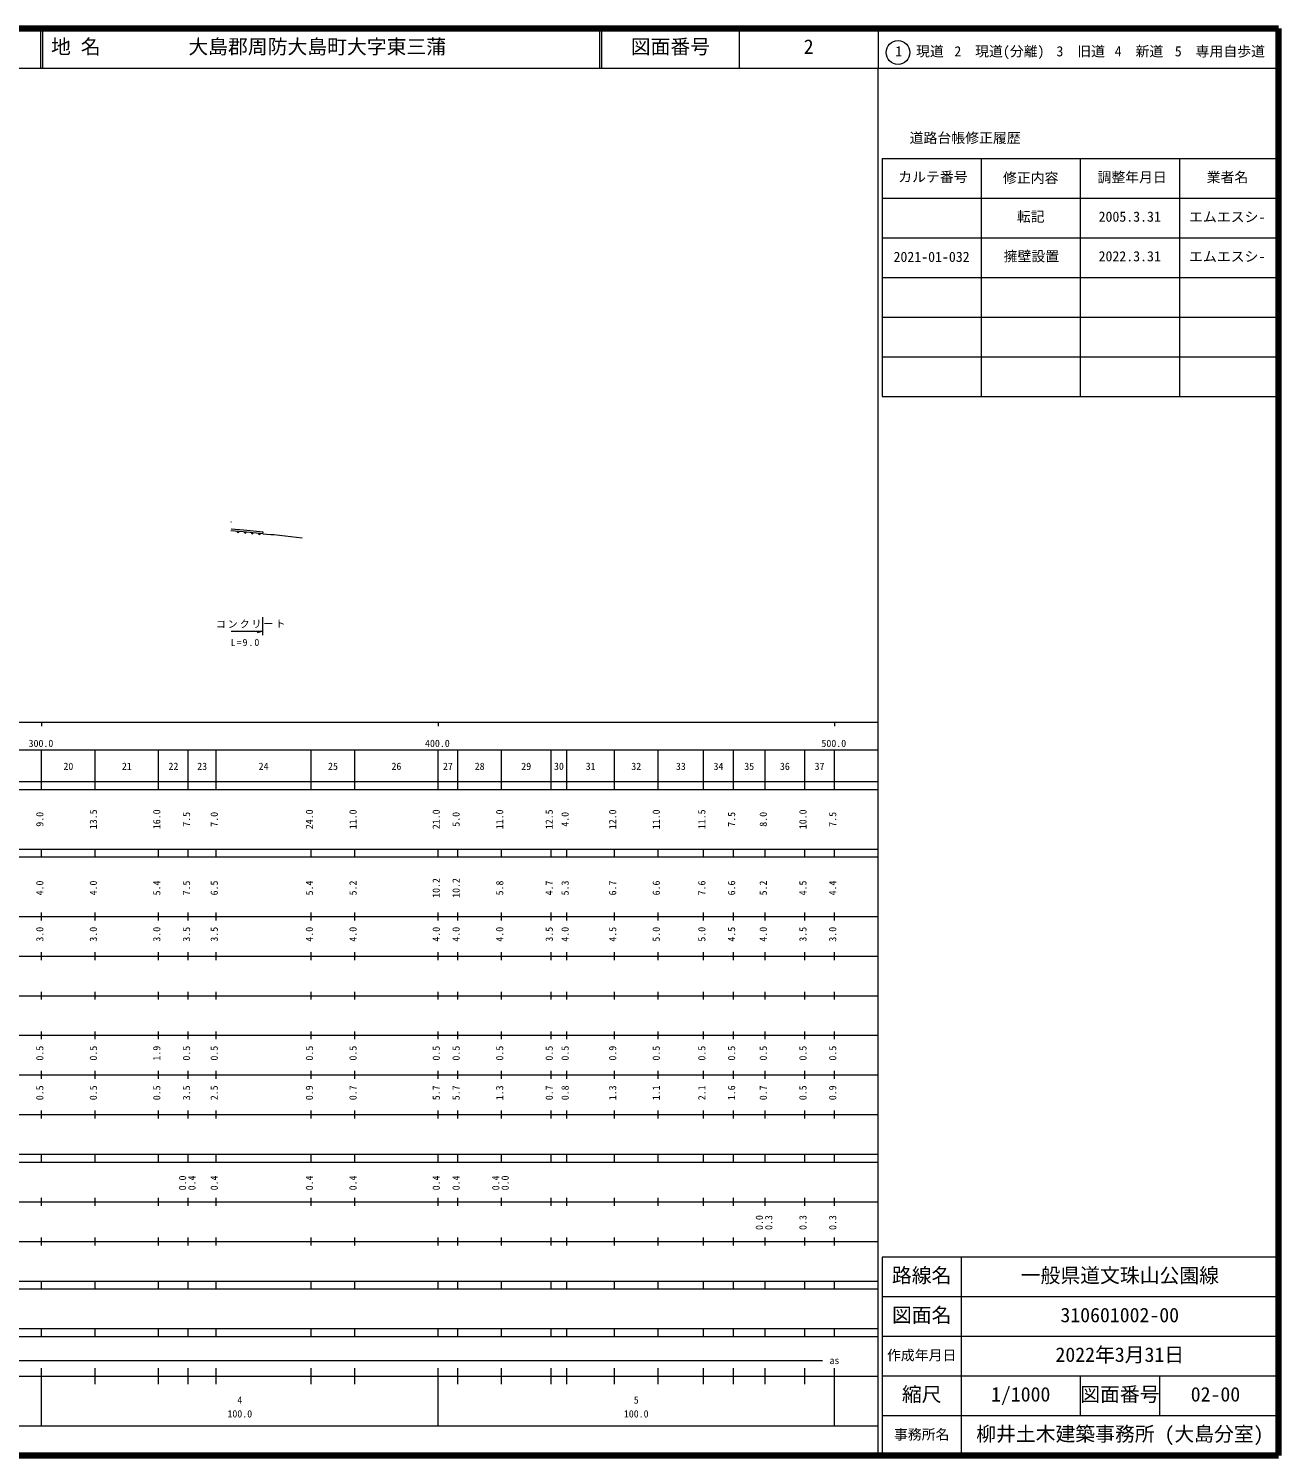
# Model space of a CAD drawing. Units: millimetres on the paper, with parts at other scales. Extents: x 40 to 680, y 20 to 380.
# Drawn here: x 364.7 to 680, y 20 to 380 of the extents above; entities that cross this region are included whole.
import ezdxf
from ezdxf.enums import TextEntityAlignment as Align

# ---------------------------------------------------------------- set-up
doc = ezdxf.new("R2010")
doc.units = ezdxf.units.MM
for name, color, linetype, lineweight in [('M-BMK-HTXT', 7, 'Continuous', 13), ('M-BMK-OTRS', 5, 'Continuous', 13), ('M-STR-HTXT', 7, 'Continuous', 13), ('M-STR-STR3', 7, 'Continuous', 13), ('M-TTL', 2, 'Continuous', 140), ('M-TTL-BAND', 7, 'Continuous', 13), ('M-TTL-FRAM', 2, 'Continuous', 13), ('M-TTL-LINE', 7, 'Continuous', 13)]:
    doc.layers.add(name, color=color, linetype=linetype, lineweight=lineweight)
doc.layers.add('M-TTL-TXT', color=7, linetype='Continuous')
doc.styles.add('ＭＳ ゴシック', font='')
doc.styles.get('ＭＳ ゴシック').set_extended_font_data('MS Gothic')

msp = doc.modelspace()

# ---------------------------------------------------------------- linework, layer by layer
at = {"layer": 'M-BMK-HTXT'}
for radius in [0.0313, 0.025, 0.0188, 0.0125, 0.0063]:
    msp.add_circle((415.819, 255.532), radius, dxfattribs=at)
at = {"layer": 'M-BMK-OTRS'}
for p, q in [((423.834, 252.555), (425.806, 252.371)), ((425.806, 252.371), (426.567, 252.309)), ((426.567, 252.309), (433.729, 251.498))]:
    msp.add_line(p, q, dxfattribs=at)
at = {"layer": 'M-STR-HTXT'}
for p, q in [((423.834, 226.968), (423.834, 231.531)), ((415.793, 227.968), (423.834, 227.968)), ((423.834, 227.968), (422.334, 227.548))]:
    msp.add_line(p, q, dxfattribs=at)
at = {"layer": 'M-STR-STR3'}
msp.add_line((423.834, 252.555), (423.872, 252.954), dxfattribs=at)
for points in [[(423.834, 252.555), (418.856, 253.022), (415.756, 253.312)], [(423.872, 252.954), (418.893, 253.42), (415.793, 253.71)]]:
    msp.add_lwpolyline(points, dxfattribs=at)
for centre in [(417.562, 253.143), (419.354, 252.975), (421.146, 252.807), (422.938, 252.639)]:
    msp.add_arc(centre, 0.25, 174.65173, 354.6517, dxfattribs=at)
at = {"layer": 'M-TTL'}
for p, q in [((680, 380), (40, 380)), ((680, 20), (680, 380)), ((40, 20), (680, 20))]:
    msp.add_line(p, q, dxfattribs=at)
at = {"layer": 'M-TTL-BAND'}
for p, q in [((579, 20), (579, 370)), ((40, 205), (579, 205)), ((368, 205), (368, 204)), ((468, 205), (468, 204)), ((568, 205), (568, 204)), ((68, 198), (579, 198)), ((368, 188), (368, 198)), ((381.5, 188), (381.5, 198)), ((397.5, 188), (397.5, 198)), ((405, 188), (405, 198)), ((412, 188), (412, 198)), ((436, 188), (436, 198)), ((447, 188), (447, 198)), ((468, 188), (468, 198)), ((473, 188), (473, 198)), ((484, 188), (484, 198)), ((496.5, 188), (496.5, 198)), ((500.5, 188), (500.5, 198)), ((512.5, 188), (512.5, 198)), ((523.5, 188), (523.5, 198)), ((535, 188), (535, 198)), ((542.5, 188), (542.5, 198)), ((550.5, 188), (550.5, 198)), ((560.5, 188), (560.5, 198)), ((568, 188), (568, 198)), ((40, 190), (579, 190)), ((40, 188), (579, 188)), ((40, 173), (579, 173)), ((368, 171), (368, 173)), ((381.5, 171), (381.5, 173)), ((397.5, 171), (397.5, 173)), ((405, 171), (405, 173)), ((412, 171), (412, 173)), ((436, 171), (436, 173)), ((447, 171), (447, 173)), ((468, 171), (468, 173)), ((473, 171), (473, 173)), ((484, 171), (484, 173)), ((496.5, 171), (496.5, 173)), ((500.5, 171), (500.5, 173)), ((512.5, 171), (512.5, 173)), ((523.5, 171), (523.5, 173)), ((535, 171), (535, 173)), ((542.5, 171), (542.5, 173)), ((550.5, 171), (550.5, 173)), ((560.5, 171), (560.5, 173)), ((568, 171), (568, 173)), ((40, 171), (579, 171)), ((40, 156), (579, 156)), ((368, 155), (368, 157)), ((381.5, 155), (381.5, 157)), ((397.5, 155), (397.5, 157)), ((405, 155), (405, 157)), ((412, 155), (412, 157)), ((436, 155), (436, 157)), ((447, 155), (447, 157)), ((468, 155), (468, 157)), ((473, 155), (473, 157)), ((484, 155), (484, 157)), ((496.5, 155), (496.5, 157)), ((500.5, 155), (500.5, 157)), ((512.5, 155), (512.5, 157)), ((523.5, 155), (523.5, 157)), ((535, 155), (535, 157)), ((542.5, 155), (542.5, 157)), ((550.5, 155), (550.5, 157)), ((560.5, 155), (560.5, 157)), ((568, 155), (568, 157)), ((46, 146), (579, 146)), ((368, 145), (368, 147)), ((381.5, 145), (381.5, 147)), ((397.5, 145), (397.5, 147)), ((405, 145), (405, 147)), ((412, 145), (412, 147)), ((436, 145), (436, 147)), ((447, 145), (447, 147)), ((468, 145), (468, 147)), ((473, 145), (473, 147)), ((484, 145), (484, 147)), ((496.5, 145), (496.5, 147)), ((500.5, 145), (500.5, 147)), ((512.5, 145), (512.5, 147)), ((523.5, 145), (523.5, 147)), ((535, 145), (535, 147)), ((542.5, 145), (542.5, 147)), ((550.5, 145), (550.5, 147)), ((560.5, 145), (560.5, 147)), ((568, 145), (568, 147)), ((368, 135), (368, 137)), ((381.5, 135), (381.5, 137)), ((397.5, 135), (397.5, 137)), ((405, 135), (405, 137)), ((412, 135), (412, 137)), ((436, 135), (436, 137)), ((447, 135), (447, 137)), ((468, 135), (468, 137)), ((473, 135), (473, 137)), ((484, 135), (484, 137)), ((496.5, 135), (496.5, 137)), ((500.5, 135), (500.5, 137)), ((512.5, 135), (512.5, 137)), ((523.5, 135), (523.5, 137)), ((535, 135), (535, 137)), ((542.5, 135), (542.5, 137)), ((550.5, 135), (550.5, 137)), ((560.5, 135), (560.5, 137)), ((568, 135), (568, 137)), ((52, 136), (579, 136)), ((46, 126), (579, 126)), ((368, 125), (368, 127)), ((381.5, 125), (381.5, 127)), ((397.5, 125), (397.5, 127)), ((405, 125), (405, 127)), ((412, 125), (412, 127)), ((436, 125), (436, 127)), ((447, 125), (447, 127)), ((468, 125), (468, 127)), ((473, 125), (473, 127)), ((484, 125), (484, 127)), ((496.5, 125), (496.5, 127)), ((500.5, 125), (500.5, 127)), ((512.5, 125), (512.5, 127)), ((523.5, 125), (523.5, 127)), ((535, 125), (535, 127)), ((542.5, 125), (542.5, 127)), ((550.5, 125), (550.5, 127)), ((560.5, 125), (560.5, 127)), ((568, 125), (568, 127)), ((52, 116), (579, 116)), ((368, 115), (368, 117)), ((381.5, 115), (381.5, 117)), ((397.5, 115), (397.5, 117)), ((405, 115), (405, 117)), ((412, 115), (412, 117)), ((436, 115), (436, 117)), ((447, 115), (447, 117)), ((468, 115), (468, 117)), ((473, 115), (473, 117)), ((484, 115), (484, 117)), ((496.5, 115), (496.5, 117)), ((500.5, 115), (500.5, 117)), ((512.5, 115), (512.5, 117)), ((523.5, 115), (523.5, 117)), ((535, 115), (535, 117)), ((542.5, 115), (542.5, 117)), ((550.5, 115), (550.5, 117)), ((560.5, 115), (560.5, 117)), ((568, 115), (568, 117)), ((46, 106), (579, 106)), ((368, 105), (368, 107)), ((381.5, 105), (381.5, 107)), ((397.5, 105), (397.5, 107)), ((405, 105), (405, 107)), ((412, 105), (412, 107)), ((436, 105), (436, 107)), ((447, 105), (447, 107)), ((468, 105), (468, 107)), ((473, 105), (473, 107)), ((484, 105), (484, 107)), ((496.5, 105), (496.5, 107)), ((500.5, 105), (500.5, 107)), ((512.5, 105), (512.5, 107)), ((523.5, 105), (523.5, 107)), ((535, 105), (535, 107)), ((542.5, 105), (542.5, 107)), ((550.5, 105), (550.5, 107)), ((560.5, 105), (560.5, 107)), ((568, 105), (568, 107)), ((40, 96), (579, 96)), ((40, 94), (579, 94)), ((368, 94), (368, 96)), ((381.5, 94), (381.5, 96)), ((397.5, 94), (397.5, 96)), ((405, 94), (405, 96)), ((412, 94), (412, 96)), ((436, 94), (436, 96)), ((447, 94), (447, 96)), ((468, 94), (468, 96)), ((473, 94), (473, 96)), ((484, 94), (484, 96)), ((496.5, 94), (496.5, 96)), ((500.5, 94), (500.5, 96)), ((512.5, 94), (512.5, 96)), ((523.5, 94), (523.5, 96)), ((535, 94), (535, 96)), ((542.5, 94), (542.5, 96)), ((550.5, 94), (550.5, 96)), ((560.5, 94), (560.5, 96)), ((568, 94), (568, 96)), ((49, 84), (579, 84)), ((368, 83), (368, 85)), ((381.5, 83), (381.5, 85)), ((397.5, 83), (397.5, 85)), ((405, 83), (405, 85)), ((412, 83), (412, 85)), ((436, 83), (436, 85)), ((447, 83), (447, 85)), ((468, 83), (468, 85)), ((473, 83), (473, 85)), ((484, 83), (484, 85)), ((496.5, 83), (496.5, 85)), ((500.5, 83), (500.5, 85)), ((512.5, 83), (512.5, 85)), ((523.5, 83), (523.5, 85)), ((535, 83), (535, 85)), ((542.5, 83), (542.5, 85)), ((550.5, 83), (550.5, 85)), ((560.5, 83), (560.5, 85)), ((568, 83), (568, 85)), ((40, 74), (579, 74)), ((368, 73), (368, 75)), ((381.5, 73), (381.5, 75)), ((397.5, 73), (397.5, 75)), ((405, 73), (405, 75)), ((412, 73), (412, 75)), ((436, 73), (436, 75)), ((447, 73), (447, 75)), ((468, 73), (468, 75)), ((473, 73), (473, 75)), ((484, 73), (484, 75)), ((496.5, 73), (496.5, 75)), ((500.5, 73), (500.5, 75)), ((512.5, 73), (512.5, 75)), ((523.5, 73), (523.5, 75)), ((535, 73), (535, 75)), ((542.5, 73), (542.5, 75)), ((550.5, 73), (550.5, 75)), ((560.5, 73), (560.5, 75)), ((568, 73), (568, 75)), ((40, 64), (579, 64)), ((40, 62), (579, 62)), ((368, 62), (368, 64)), ((381.5, 62), (381.5, 64)), ((397.5, 62), (397.5, 64)), ((405, 62), (405, 64)), ((412, 62), (412, 64)), ((436, 62), (436, 64)), ((447, 62), (447, 64)), ((468, 62), (468, 64)), ((473, 62), (473, 64)), ((484, 62), (484, 64)), ((496.5, 62), (496.5, 64)), ((500.5, 62), (500.5, 64)), ((512.5, 62), (512.5, 64)), ((523.5, 62), (523.5, 64)), ((535, 62), (535, 64)), ((542.5, 62), (542.5, 64)), ((550.5, 62), (550.5, 64)), ((560.5, 62), (560.5, 64)), ((568, 62), (568, 64)), ((40, 52), (579, 52)), ((368, 50), (368, 52)), ((381.5, 50), (381.5, 52)), ((397.5, 50), (397.5, 52)), ((405, 50), (405, 52)), ((412, 50), (412, 52)), ((436, 50), (436, 52)), ((447, 50), (447, 52)), ((468, 50), (468, 52)), ((473, 50), (473, 52)), ((484, 50), (484, 52)), ((496.5, 50), (496.5, 52)), ((500.5, 50), (500.5, 52)), ((512.5, 50), (512.5, 52)), ((523.5, 50), (523.5, 52)), ((535, 50), (535, 52)), ((542.5, 50), (542.5, 52)), ((550.5, 50), (550.5, 52)), ((560.5, 50), (560.5, 52)), ((568, 50), (568, 52)), ((40, 50), (579, 50)), ((71, 44), (565, 44)), ((40, 40), (579, 40)), ((368, 27.5), (368, 42)), ((381.5, 38), (381.5, 42)), ((397.5, 38), (397.5, 42)), ((405, 38), (405, 42)), ((412, 38), (412, 42)), ((436, 38), (436, 42)), ((447, 38), (447, 42)), ((468, 27.5), (468, 42)), ((473, 38), (473, 42)), ((484, 38), (484, 42)), ((496.5, 38), (496.5, 42)), ((500.5, 38), (500.5, 42)), ((512.5, 38), (512.5, 42)), ((523.5, 38), (523.5, 42)), ((535, 38), (535, 42)), ((542.5, 38), (542.5, 42)), ((550.5, 38), (550.5, 42)), ((560.5, 38), (560.5, 42)), ((568, 27.5), (568, 42)), ((68, 27.5), (579, 27.5))]:
    msp.add_line(p, q, dxfattribs=at)
at = {"layer": 'M-TTL-FRAM'}
msp.add_line((580, 347.197), (680, 347.197), dxfattribs=at)
for points in [[(580, 347.197), (580, 287.197), (680, 287.197)], [(680, 70), (580, 70), (580, 20)]]:
    msp.add_lwpolyline(points, dxfattribs=at)
at = {"layer": 'M-TTL-LINE'}
for p, q in [((367.75, 380), (367.75, 370)), ((368.25, 380), (368.25, 370)), ((508.747, 380), (508.747, 370)), ((509.247, 380), (509.247, 370)), ((543.996, 380), (543.996, 370)), ((579, 380), (579, 370)), ((40, 370), (680, 370)), ((605, 347.197), (605, 287.197)), ((630, 347.197), (630, 287.197)), ((655, 347.197), (655, 287.197)), ((580, 337.197), (680, 337.197)), ((580, 327.197), (680, 327.197)), ((580, 317.197), (680, 317.197)), ((580, 307.197), (680, 307.197)), ((580, 297.197), (680, 297.197)), ((600, 70), (600, 20)), ((680, 60), (580, 60)), ((680, 50), (580, 50)), ((680, 40), (580, 40)), ((630, 40), (630, 30)), ((650, 40), (650, 30)), ((680, 30), (580, 30))]:
    msp.add_line(p, q, dxfattribs=at)
msp.add_circle((584.031, 373.958), 3, dxfattribs=at)

# ---------------------------------------------------------------- texts
at = {"layer": 'M-STR-HTXT', "char_height": 1.833, "attachment_point": 7, "rotation": 0.4, "style": 'ＭＳ ゴシック'}
for s, insert in [('\\T1.2;コンクリート', (411.968, 228.694)), ('\\T1.2;L=9.0', (415.695, 224.151))]:
    msp.add_mtext(s, dxfattribs=dict(at, insert=insert))
at = {"layer": 'M-TTL-BAND', "style": 'ＭＳ ゴシック'}
for s, p in [('300.0', (364.719, 198.195)), ('400.0', (464.719, 198.195)), ('500.0', (564.719, 198.195)), ('20', (373.5, 192.405)), ('21', (388.25, 192.405)), ('22', (400, 192.405)), ('23', (407.25, 192.405)), ('24', (422.75, 192.405)), ('25', (440.25, 192.405)), ('26', (456.25, 192.405)), ('27', (469.25, 192.405)), ('28', (477.25, 192.405)), ('29', (489, 192.405)), ('30', (497.25, 192.405)), ('31', (505.25, 192.405)), ('32', (516.75, 192.405)), ('33', (528, 192.405)), ('34', (537.5, 192.405)), ('35', (545.25, 192.405)), ('36', (554.25, 192.405)), ('37', (563, 192.405)), ('as', (566.75, 42.5)), ('4', (417.375, 32.523)), ('5', (517.375, 32.523)), ('100.0', (414.875, 29.033)), ('100.0', (514.875, 29.033))]:
    msp.add_text(s, height=1.833, dxfattribs=at).set_placement(p, align=Align.BOTTOM_LEFT)
for s, p in [('9.0', (369, 178.625)), ('13.5', (382.5, 178)), ('16.0', (398.5, 178)), ('7.5', (406, 178.625)), ('7.0', (413, 178.625)), ('24.0', (437, 178)), ('11.0', (448, 178)), ('21.0', (469, 178)), ('5.0', (474, 178.625)), ('11.0', (485, 178)), ('12.5', (497.5, 178)), ('4.0', (501.5, 178.625)), ('12.0', (513.5, 178)), ('11.0', (524.5, 178)), ('11.5', (536, 178)), ('7.5', (543.5, 178.625)), ('8.0', (551.5, 178.625)), ('10.0', (561.5, 178)), ('7.5', (569, 178.625)), ('4.0', (369, 161.299)), ('4.0', (382.5, 161.299)), ('5.4', (398.5, 161.299)), ('7.5', (406, 161.299)), ('6.5', (413, 161.299)), ('5.4', (437, 161.299)), ('5.2', (448, 161.299)), ('10.2', (469, 160.674)), ('10.2', (474, 160.674)), ('5.8', (485, 161.299)), ('4.7', (497.5, 161.299)), ('5.3', (501.5, 161.299)), ('6.7', (513.5, 161.299)), ('6.6', (524.5, 161.299)), ('7.6', (536, 161.299)), ('6.6', (543.5, 161.299)), ('5.2', (551.5, 161.299)), ('4.5', (561.5, 161.299)), ('4.4', (569, 161.299)), ('3.0', (369, 149.625)), ('3.0', (382.5, 149.625)), ('3.0', (398.5, 149.625)), ('3.5', (406, 149.625)), ('3.5', (413, 149.625)), ('4.0', (437, 149.625)), ('4.0', (448, 149.625)), ('4.0', (469, 149.625)), ('4.0', (474, 149.625)), ('4.0', (485, 149.625)), ('3.5', (497.5, 149.625)), ('4.0', (501.5, 149.625)), ('4.5', (513.5, 149.625)), ('5.0', (524.5, 149.625)), ('5.0', (536, 149.625)), ('4.5', (543.5, 149.625)), ('4.0', (551.5, 149.625)), ('3.5', (561.5, 149.625)), ('3.0', (569, 149.625)), ('0.5', (369, 119.625)), ('0.5', (382.5, 119.625)), ('1.9', (398.5, 119.625)), ('0.5', (406, 119.625)), ('0.5', (413, 119.625)), ('0.5', (437, 119.625)), ('0.5', (448, 119.625)), ('0.5', (469, 119.625)), ('0.5', (474, 119.625)), ('0.5', (485, 119.625)), ('0.5', (497.5, 119.625)), ('0.5', (501.5, 119.625)), ('0.9', (513.5, 119.625)), ('0.5', (524.5, 119.625)), ('0.5', (536, 119.625)), ('0.5', (543.5, 119.625)), ('0.5', (551.5, 119.625)), ('0.5', (561.5, 119.625)), ('0.5', (569, 119.625)), ('0.5', (369, 109.625)), ('0.5', (382.5, 109.625)), ('0.5', (398.5, 109.625)), ('3.5', (406, 109.625)), ('2.5', (413, 109.625)), ('0.9', (437, 109.625)), ('0.7', (448, 109.625)), ('5.7', (469, 109.625)), ('5.7', (474, 109.625)), ('1.3', (485, 109.625)), ('0.7', (497.5, 109.625)), ('0.8', (501.5, 109.625)), ('1.3', (513.5, 109.625)), ('1.1', (524.5, 109.625)), ('2.1', (536, 109.625)), ('1.6', (543.5, 109.625)), ('0.7', (551.5, 109.625)), ('0.5', (561.5, 109.625)), ('0.9', (569, 109.625)), ('0.0', (405, 86.889)), ('0.4', (407.37, 86.889)), ('0.4', (413, 86.889)), ('0.4', (437, 86.889)), ('0.4', (448, 86.889)), ('0.4', (469, 86.889)), ('0.4', (474, 86.889)), ('0.4', (484, 86.889)), ('0.0', (486.37, 86.889)), ('0.0', (550.5, 76.889)), ('0.3', (552.87, 76.889)), ('0.3', (561.5, 76.889)), ('0.3', (569, 76.889))]:
    msp.add_text(s, height=1.833, rotation=90, dxfattribs=at).set_placement(p, align=Align.BOTTOM_LEFT)
at = {"layer": 'M-TTL-TXT', "style": 'ＭＳ ゴシック'}
for s, height, p in [('地 名', 3.666, (370.38, 372.5)), ('大島郡周防大島町大字東三蒲', 3.666, (405.024, 372.5)), ('図面番号', 3.666, (516.621, 372.5)), ('2', 3.666, (560.246, 372.5)), ('1\u3000現道', 2.566, (583.323, 372.208)), ('2\u3000現道(分離)', 2.566, (598.244, 372.208)), ('3\u3000旧道', 2.566, (623.996, 372.208)), ('4\u3000新道', 2.566, (638.699, 372.208)), ('5\u3000専用自歩道', 2.566, (653.853, 372.208)), ('道路台帳修正履歴', 2.566, (586.968, 350.363)), ('カルテ番号', 2.566, (584.089, 340.527)), ('修正内容', 2.566, (610.509, 340.273)), ('調整年月日', 2.566, (634.339, 340.447)), ('業者名', 2.566, (661.884, 340.447)), ('転記', 2.566, (614, 330.495)), ('2005.3.31', 2.566, (634.625, 330.495)), ('エムエスシ-', 2.566, (657.452, 330.439)), ('擁壁設置', 2.566, (610.675, 320.495)), ('2021-01-032', 2.566, (582.901, 320.352)), ('2022.3.31', 2.566, (634.625, 320.495)), ('エムエスシ-', 2.566, (657.452, 320.439)), ('路線名', 3.666, (582.5, 62.5)), ('路線名', 3.666, (582.5, 62.5)), ('一般県道文珠山公園線', 3.666, (615, 62.5)), ('図面名', 3.666, (582.5, 52.5)), ('図面名', 3.666, (582.5, 52.5)), ('310601002-00', 3.666, (625, 52.5)), ('作成年月日', 2.566, (581.25, 43.25)), ('作成年月日', 2.566, (581.25, 43.25)), ('2022年3月31日', 3.666, (623.75, 42.5)), ('縮尺', 3.666, (585, 32.5)), ('縮尺', 3.666, (585, 32.5)), ('1/1000', 3.666, (607.5, 32.5)), ('図面番号', 3.666, (630, 32.5)), ('図面番号', 3.666, (630, 32.5)), ('02-00', 3.666, (657.875, 32.5)), ('事務所名', 2.566, (583, 23.25)), ('事務所名', 2.566, (583, 23.25)), ('柳井土木建築事務所 (大島分室)', 3.666, (603.75, 22.5))]:
    msp.add_text(s, height=height, dxfattribs=at).set_placement(p, align=Align.BOTTOM_LEFT)

doc.saveas('drawing.dxf')
